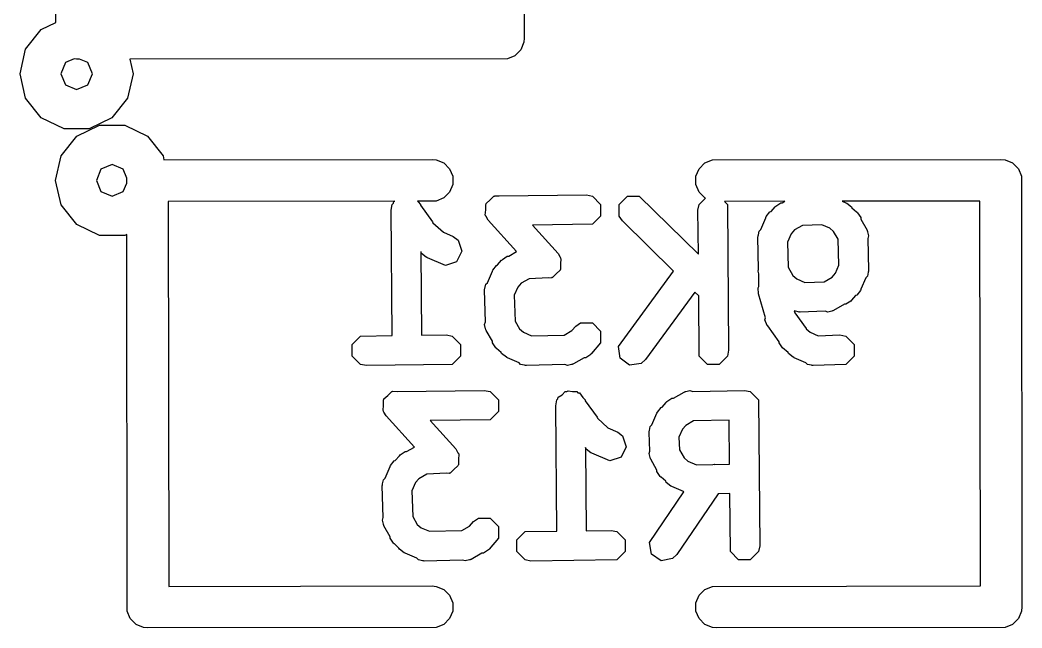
# Model space of a CAD drawing. Extents: x 0.16 to 3.03, y 0.09 to 2.28.
# Drawn here: x 1.252 to 1.393, y 1.762 to 1.8476 of the extents above; entities that cross this region are included whole.
import ezdxf

# ---------------------------------------------------------------- set-up
doc = ezdxf.new("R2010")
doc.units = 0
doc.header["$MEASUREMENT"] = 0
doc.layers.add('BLACK', color=7, linetype='CONTINUOUS')

msp = doc.modelspace()

# ---------------------------------------------------------------- linework, layer by layer
at = {"layer": 'BLACK', "linetype": 'CONTINUOUS'}
for p, q in [((1.3229, 1.88558), (1.32295, 1.845)), ((1.2571, 1.84721), (1.25705, 1.885)), ((1.25283, 1.84345), (1.25504, 1.84622)), ((1.25504, 1.84622), (1.2571, 1.84721)), ((1.32295, 1.845), (1.3229, 1.84442)), ((1.25205, 1.84), (1.25283, 1.84345)), ((1.32246, 1.84336), (1.32164, 1.84254)), ((1.3229, 1.84442), (1.32246, 1.84336)), ((1.25967, 1.84208), (1.25843, 1.84157)), ((1.26, 1.84205), (1.25967, 1.84208)), ((1.26041, 1.84205), (1.26, 1.84205)), ((1.26157, 1.84157), (1.26041, 1.84205)), ((1.32058, 1.8421), (1.26748, 1.84205)), ((1.26748, 1.84205), (1.26795, 1.84)), ((1.32164, 1.84254), (1.32058, 1.8421)), ((1.25843, 1.84157), (1.25778, 1.84)), ((1.26222, 1.84), (1.26157, 1.84157)), ((1.25283, 1.83655), (1.25205, 1.84)), ((1.25778, 1.84), (1.25843, 1.83843)), ((1.26157, 1.83843), (1.26222, 1.84)), ((1.26795, 1.84), (1.26717, 1.83655)), ((1.25843, 1.83843), (1.26, 1.83778)), ((1.26, 1.83778), (1.26157, 1.83843)), ((1.25504, 1.83378), (1.25283, 1.83655)), ((1.26717, 1.83655), (1.26496, 1.83378)), ((1.25823, 1.83225), (1.25504, 1.83378)), ((1.26496, 1.83378), (1.26177, 1.83225)), ((1.26177, 1.83225), (1.25823, 1.83225)), ((1.26004, 1.83122), (1.26323, 1.83275)), ((1.26323, 1.83275), (1.26677, 1.83275)), ((1.26677, 1.83275), (1.26996, 1.83122)), ((1.25783, 1.82845), (1.26004, 1.83122)), ((1.26996, 1.83122), (1.27217, 1.82845)), ((1.25705, 1.825), (1.25783, 1.82845)), ((1.27217, 1.82845), (1.27229, 1.8279)), ((1.27229, 1.8279), (1.31, 1.82795)), ((1.31, 1.82795), (1.31058, 1.8279)), ((1.31058, 1.8279), (1.31164, 1.82746)), ((1.34836, 1.82746), (1.34942, 1.8279)), ((1.34942, 1.8279), (1.39, 1.82795)), ((1.39, 1.82795), (1.39058, 1.8279)), ((1.39058, 1.8279), (1.39164, 1.82746)), ((1.26343, 1.82657), (1.26278, 1.825)), ((1.265, 1.82722), (1.26343, 1.82657)), ((1.26657, 1.82657), (1.265, 1.82722)), ((1.26708, 1.82533), (1.26657, 1.82657)), ((1.31164, 1.82746), (1.31246, 1.82664)), ((1.31246, 1.82664), (1.3129, 1.82558)), ((1.3471, 1.82558), (1.34754, 1.82664)), ((1.34754, 1.82664), (1.34836, 1.82746)), ((1.39164, 1.82746), (1.39246, 1.82664)), ((1.39246, 1.82664), (1.3929, 1.82558)), ((1.25783, 1.82155), (1.25705, 1.825)), ((1.26278, 1.825), (1.26343, 1.82343)), ((1.26705, 1.825), (1.26708, 1.82533)), ((1.26705, 1.82459), (1.26705, 1.825)), ((1.3129, 1.82558), (1.3129, 1.82442)), ((1.3471, 1.82442), (1.3471, 1.82558)), ((1.3929, 1.82558), (1.39295, 1.765)), ((1.26343, 1.82343), (1.265, 1.82278)), ((1.265, 1.82278), (1.26657, 1.82343)), ((1.26657, 1.82343), (1.26705, 1.82459)), ((1.31246, 1.82336), (1.31164, 1.82254)), ((1.3129, 1.82442), (1.31246, 1.82336)), ((1.34754, 1.82336), (1.3471, 1.82442)), ((1.34836, 1.82254), (1.34754, 1.82336)), ((1.30474, 1.8221), (1.2729, 1.82205)), ((1.2729, 1.82205), (1.27295, 1.7679)), ((1.30456, 1.82179), (1.3046, 1.82201)), ((1.3046, 1.82201), (1.30474, 1.8221)), ((1.31058, 1.8221), (1.30794, 1.8221)), ((1.30794, 1.8221), (1.30804, 1.82197)), ((1.30804, 1.82197), (1.30837, 1.82163)), ((1.31164, 1.82254), (1.31058, 1.8221)), ((1.31759, 1.82176), (1.31816, 1.82226)), ((1.31816, 1.82226), (1.3187, 1.8228)), ((1.3187, 1.8228), (1.31878, 1.8228)), ((1.31878, 1.8228), (1.31883, 1.82285)), ((1.31883, 1.82285), (1.31945, 1.82281)), ((1.31945, 1.82281), (1.33172, 1.82296)), ((1.33172, 1.82296), (1.33254, 1.8228)), ((1.33254, 1.8228), (1.3337, 1.82163)), ((1.3363, 1.82163), (1.33746, 1.8228)), ((1.33746, 1.8228), (1.33911, 1.8228)), ((1.33911, 1.8228), (1.34744, 1.81462)), ((1.34755, 1.82163), (1.34843, 1.82251)), ((1.34843, 1.82251), (1.34836, 1.82254)), ((1.3596, 1.82206), (1.35111, 1.82205)), ((1.35111, 1.82205), (1.35153, 1.82163)), ((1.35925, 1.82186), (1.3596, 1.82206)), ((1.38705, 1.8221), (1.36768, 1.82207)), ((1.36768, 1.82207), (1.36818, 1.82186)), ((1.3871, 1.76795), (1.38705, 1.8221)), ((1.26004, 1.81878), (1.25783, 1.82155)), ((1.30424, 1.82081), (1.3044, 1.82163)), ((1.30438, 1.80316), (1.30424, 1.82081)), ((1.3044, 1.82163), (1.30456, 1.82179)), ((1.30837, 1.82163), (1.30838, 1.8215)), ((1.30838, 1.8215), (1.31005, 1.81919)), ((1.31748, 1.82012), (1.31754, 1.82088)), ((1.31754, 1.82163), (1.31759, 1.82169)), ((1.31754, 1.82088), (1.31754, 1.82163)), ((1.31759, 1.82169), (1.31759, 1.82176)), ((1.3337, 1.82163), (1.3337, 1.81999)), ((1.3363, 1.81999), (1.3363, 1.82163)), ((1.34739, 1.82081), (1.34755, 1.82163)), ((1.34744, 1.81462), (1.34739, 1.82081)), ((1.35153, 1.82163), (1.35169, 1.80111)), ((1.357, 1.8199), (1.35751, 1.82056)), ((1.35751, 1.82056), (1.35767, 1.82061)), ((1.35767, 1.82061), (1.35823, 1.82127)), ((1.35823, 1.82127), (1.35824, 1.82128)), ((1.35824, 1.82128), (1.35825, 1.82129)), ((1.35825, 1.82129), (1.35834, 1.82139)), ((1.35834, 1.82139), (1.35904, 1.82186)), ((1.35904, 1.82186), (1.35925, 1.82186)), ((1.36818, 1.82186), (1.36819, 1.82186)), ((1.36819, 1.82186), (1.36819, 1.82185)), ((1.36819, 1.82185), (1.36833, 1.82179)), ((1.36833, 1.82179), (1.36899, 1.82128)), ((1.36899, 1.82128), (1.36904, 1.82113)), ((1.36904, 1.82113), (1.3697, 1.82056)), ((1.3697, 1.82056), (1.36971, 1.82056)), ((1.36971, 1.82056), (1.36972, 1.82054)), ((1.36972, 1.82054), (1.36982, 1.82045)), ((1.31005, 1.81919), (1.31011, 1.81905)), ((1.31754, 1.82003), (1.31748, 1.82012)), ((1.31754, 1.81999), (1.31754, 1.82003)), ((1.3176, 1.81992), (1.31754, 1.81999)), ((1.3179, 1.81939), (1.3176, 1.81992)), ((1.32188, 1.81498), (1.3179, 1.81939)), ((1.3337, 1.81999), (1.33254, 1.81882)), ((1.33676, 1.81929), (1.3363, 1.81999)), ((1.34396, 1.81223), (1.33676, 1.81929)), ((1.35623, 1.81811), (1.35694, 1.81975)), ((1.35694, 1.81976), (1.357, 1.8199)), ((1.35694, 1.81975), (1.35694, 1.81976)), ((1.35694, 1.81976), (1.35694, 1.81976)), ((1.36982, 1.82045), (1.37029, 1.81976)), ((1.37029, 1.81976), (1.37029, 1.81955)), ((1.37029, 1.81955), (1.37116, 1.81802)), ((1.26323, 1.81725), (1.26004, 1.81878)), ((1.31011, 1.81905), (1.31159, 1.8177)), ((1.31159, 1.8177), (1.31298, 1.8171)), ((1.33254, 1.81882), (1.3241, 1.81872)), ((1.3241, 1.81872), (1.32771, 1.81472)), ((1.35588, 1.81732), (1.356, 1.81788)), ((1.356, 1.81788), (1.35623, 1.81811)), ((1.36098, 1.81804), (1.36051, 1.81749)), ((1.36209, 1.81867), (1.36098, 1.81804)), ((1.3648, 1.81877), (1.36209, 1.81867)), ((1.36592, 1.81828), (1.3648, 1.81877)), ((1.36647, 1.81781), (1.36592, 1.81828)), ((1.3671, 1.81671), (1.36647, 1.81781)), ((1.37116, 1.81802), (1.37119, 1.81792)), ((1.37119, 1.81792), (1.37123, 1.81788)), ((1.37123, 1.81788), (1.37123, 1.81778)), ((1.37123, 1.81778), (1.37139, 1.81721)), ((1.26677, 1.81725), (1.26323, 1.81725)), ((1.26705, 1.81738), (1.26677, 1.81725)), ((1.2671, 1.76442), (1.26705, 1.81738)), ((1.31298, 1.8171), (1.31364, 1.81659)), ((1.31364, 1.81659), (1.31416, 1.81503)), ((1.35583, 1.81706), (1.35585, 1.81716)), ((1.35592, 1.81247), (1.35583, 1.81706)), ((1.35584, 1.81721), (1.35588, 1.81732)), ((1.35585, 1.81716), (1.35584, 1.81721)), ((1.36051, 1.81749), (1.36, 1.81631)), ((1.36, 1.81631), (1.36007, 1.81281)), ((1.36721, 1.81308), (1.3671, 1.81671)), ((1.37139, 1.81721), (1.37126, 1.81683)), ((1.37126, 1.81683), (1.37139, 1.81237)), ((1.30844, 1.81493), (1.30843, 1.81494)), ((1.30843, 1.81494), (1.30852, 1.80321)), ((1.30852, 1.81471), (1.30844, 1.81493)), ((1.31416, 1.81503), (1.31343, 1.81356)), ((1.32078, 1.81435), (1.32188, 1.81498)), ((1.30918, 1.8142), (1.30852, 1.81471)), ((1.30931, 1.81414), (1.30918, 1.8142)), ((1.30932, 1.81413), (1.30931, 1.81414)), ((1.30933, 1.81413), (1.30932, 1.81413)), ((1.31186, 1.81304), (1.30933, 1.81413)), ((1.31343, 1.81356), (1.31186, 1.81304)), ((1.31921, 1.8131), (1.31977, 1.81376)), ((1.31977, 1.81376), (1.31977, 1.81378)), ((1.31977, 1.81378), (1.31979, 1.81378)), ((1.31979, 1.81378), (1.31988, 1.81389)), ((1.31988, 1.81389), (1.32057, 1.81435)), ((1.32057, 1.81435), (1.32078, 1.81435)), ((1.32771, 1.81472), (1.32801, 1.81419)), ((1.32801, 1.81419), (1.32807, 1.81413)), ((1.32807, 1.81413), (1.32807, 1.81408)), ((1.32807, 1.81408), (1.32812, 1.81399)), ((1.32812, 1.81399), (1.32807, 1.81324)), ((1.31777, 1.81061), (1.31847, 1.81224)), ((1.31847, 1.81225), (1.31848, 1.81226)), ((1.31847, 1.81224), (1.31847, 1.81225)), ((1.31848, 1.81226), (1.31854, 1.81239)), ((1.31854, 1.81239), (1.31905, 1.81305)), ((1.31905, 1.81305), (1.31921, 1.8131)), ((1.32802, 1.81235), (1.32745, 1.81185)), ((1.32807, 1.81248), (1.32802, 1.81243)), ((1.32802, 1.81243), (1.32802, 1.81235)), ((1.32807, 1.81324), (1.32807, 1.81248)), ((1.3362, 1.80164), (1.34396, 1.81223)), ((1.35584, 1.81221), (1.35592, 1.81247)), ((1.35594, 1.81186), (1.35584, 1.81221)), ((1.36007, 1.81281), (1.36075, 1.81161)), ((1.36671, 1.81193), (1.36721, 1.81308)), ((1.37134, 1.81211), (1.37123, 1.81154)), ((1.37139, 1.81221), (1.37134, 1.81211)), ((1.37139, 1.81237), (1.37137, 1.81226)), ((1.37137, 1.81226), (1.37139, 1.81221)), ((1.32363, 1.81117), (1.32252, 1.81053)), ((1.32638, 1.81129), (1.32363, 1.81117)), ((1.32678, 1.81127), (1.32638, 1.81129)), ((1.32683, 1.81132), (1.32678, 1.81127)), ((1.32691, 1.81132), (1.32683, 1.81132)), ((1.32745, 1.81185), (1.32691, 1.81132)), ((1.35597, 1.81006), (1.35594, 1.81186)), ((1.36075, 1.81161), (1.3613, 1.81114)), ((1.3613, 1.81114), (1.36243, 1.81066)), ((1.36243, 1.81066), (1.36514, 1.81075)), ((1.36514, 1.81075), (1.36624, 1.81139)), ((1.36624, 1.81139), (1.36671, 1.81193)), ((1.371, 1.81131), (1.37029, 1.80968)), ((1.37123, 1.81154), (1.371, 1.81131)), ((1.31737, 1.80955), (1.31739, 1.80966)), ((1.3175, 1.80509), (1.31737, 1.80955)), ((1.31738, 1.80971), (1.31742, 1.80981)), ((1.31739, 1.80966), (1.31738, 1.80971)), ((1.31742, 1.80981), (1.31754, 1.81038)), ((1.31754, 1.81038), (1.31777, 1.81061)), ((1.32205, 1.80999), (1.32155, 1.80884)), ((1.32252, 1.81053), (1.32205, 1.80999)), ((1.34695, 1.8093), (1.34, 1.79982)), ((1.34749, 1.80877), (1.34695, 1.8093)), ((1.35586, 1.80987), (1.35597, 1.81006)), ((1.3559, 1.80903), (1.35586, 1.80987)), ((1.37023, 1.80953), (1.36971, 1.80887)), ((1.37028, 1.80966), (1.37023, 1.80953)), ((1.37029, 1.80967), (1.37028, 1.80966)), ((1.37029, 1.80968), (1.37029, 1.80967)), ((1.32155, 1.80884), (1.32166, 1.80521)), ((1.34755, 1.80029), (1.34749, 1.80877)), ((1.35687, 1.80566), (1.3559, 1.80903)), ((1.36888, 1.80803), (1.36819, 1.80757)), ((1.36897, 1.80813), (1.36888, 1.80803)), ((1.36899, 1.80814), (1.36897, 1.80813)), ((1.36956, 1.80882), (1.36899, 1.80816)), ((1.36899, 1.80816), (1.36899, 1.80814)), ((1.36971, 1.80887), (1.36956, 1.80882)), ((1.36148, 1.80652), (1.36092, 1.80663)), ((1.36092, 1.80663), (1.36099, 1.80638)), ((1.36158, 1.80647), (1.36148, 1.80652)), ((1.36163, 1.80649), (1.36158, 1.80647)), ((1.36174, 1.80646), (1.36163, 1.80649)), ((1.36528, 1.80659), (1.36174, 1.80646)), ((1.36564, 1.80647), (1.36528, 1.80659)), ((1.3662, 1.80662), (1.36564, 1.80647)), ((1.36631, 1.80663), (1.3662, 1.80662)), ((1.36635, 1.80666), (1.36631, 1.80663)), ((1.36645, 1.80669), (1.36635, 1.80666)), ((1.36798, 1.80757), (1.36645, 1.80669)), ((1.36819, 1.80757), (1.36798, 1.80757)), ((1.31738, 1.80471), (1.3175, 1.80509)), ((1.32166, 1.80521), (1.32229, 1.80411)), ((1.35681, 1.80538), (1.35687, 1.80566)), ((1.35713, 1.80461), (1.35681, 1.80538)), ((1.36099, 1.80638), (1.36259, 1.80418)), ((1.31753, 1.80414), (1.31738, 1.80471)), ((1.31754, 1.80404), (1.31753, 1.80414)), ((1.31757, 1.804), (1.31754, 1.80404)), ((1.3176, 1.8039), (1.31757, 1.804)), ((1.31847, 1.80237), (1.3176, 1.8039)), ((1.32229, 1.80411), (1.32284, 1.80364)), ((1.32284, 1.80364), (1.324, 1.80314)), ((1.32856, 1.80325), (1.32966, 1.80388)), ((1.32966, 1.80388), (1.3302, 1.80451)), ((1.3302, 1.80451), (1.33089, 1.80497)), ((1.33089, 1.80497), (1.33254, 1.80497)), ((1.33254, 1.80497), (1.3337, 1.80381)), ((1.3337, 1.80381), (1.3337, 1.80216)), ((1.35719, 1.80452), (1.35713, 1.80461)), ((1.3572, 1.80452), (1.35719, 1.80452)), ((1.35719, 1.80452), (1.35719, 1.80452)), ((1.35881, 1.80229), (1.3572, 1.80452)), ((1.36259, 1.80418), (1.36261, 1.80412)), ((1.36261, 1.80412), (1.36318, 1.80364)), ((1.36318, 1.80364), (1.3643, 1.80315)), ((1.29877, 1.80193), (1.29994, 1.8031)), ((1.29994, 1.8031), (1.30438, 1.80316)), ((1.30852, 1.80321), (1.31202, 1.80326)), ((1.31202, 1.80326), (1.31284, 1.8031)), ((1.31284, 1.8031), (1.314, 1.80193)), ((1.31847, 1.80216), (1.31847, 1.80237)), ((1.324, 1.80314), (1.32856, 1.80325)), ((1.35881, 1.80216), (1.35881, 1.80229)), ((1.3643, 1.80315), (1.36736, 1.80326)), ((1.36736, 1.80326), (1.36819, 1.8031)), ((1.36819, 1.8031), (1.36935, 1.80193)), ((1.29877, 1.80029), (1.29877, 1.80193)), ((1.314, 1.80193), (1.314, 1.80029)), ((1.31894, 1.80147), (1.31847, 1.80216)), ((1.31904, 1.80138), (1.31894, 1.80147)), ((1.31905, 1.80136), (1.31904, 1.80138)), ((1.31907, 1.80136), (1.31905, 1.80136)), ((1.31972, 1.80079), (1.31907, 1.80136)), ((1.31977, 1.80064), (1.31972, 1.80079)), ((1.3337, 1.80216), (1.33241, 1.80065)), ((1.33643, 1.80001), (1.3362, 1.80164)), ((1.35169, 1.80111), (1.35153, 1.80029)), ((1.35928, 1.80147), (1.35881, 1.80216)), ((1.36006, 1.80079), (1.35928, 1.80147)), ((1.36011, 1.80064), (1.36006, 1.80079)), ((1.36935, 1.80193), (1.36935, 1.80029)), ((1.29994, 1.79912), (1.29877, 1.80029)), ((1.314, 1.80029), (1.31284, 1.79912)), ((1.32044, 1.80013), (1.31977, 1.80064)), ((1.32057, 1.80007), (1.32044, 1.80013)), ((1.32057, 1.80006), (1.32057, 1.80007)), ((1.32058, 1.80006), (1.32057, 1.80006)), ((1.32222, 1.79935), (1.32058, 1.80006)), ((1.33139, 1.80006), (1.32986, 1.79919)), ((1.3316, 1.80006), (1.33139, 1.80006)), ((1.3323, 1.80053), (1.3316, 1.80006)), ((1.33239, 1.80063), (1.3323, 1.80053)), ((1.3324, 1.80064), (1.33239, 1.80063)), ((1.33241, 1.80065), (1.3324, 1.80064)), ((1.33775, 1.79903), (1.33643, 1.80001)), ((1.34, 1.79982), (1.33938, 1.79926)), ((1.34872, 1.79912), (1.34755, 1.80029)), ((1.35153, 1.80029), (1.35036, 1.79912)), ((1.36077, 1.80013), (1.36011, 1.80064)), ((1.3609, 1.80007), (1.36077, 1.80013)), ((1.36091, 1.80006), (1.3609, 1.80007)), ((1.36092, 1.80006), (1.36091, 1.80006)), ((1.36256, 1.79935), (1.36092, 1.80006)), ((1.36935, 1.80029), (1.36819, 1.79912)), ((1.30076, 1.79896), (1.29994, 1.79912)), ((1.31284, 1.79912), (1.30076, 1.79896)), ((1.32245, 1.79912), (1.32222, 1.79935)), ((1.32301, 1.79901), (1.32245, 1.79912)), ((1.32312, 1.79897), (1.32301, 1.79901)), ((1.32317, 1.79898), (1.32312, 1.79897)), ((1.32327, 1.79896), (1.32317, 1.79898)), ((1.32866, 1.7991), (1.32327, 1.79896)), ((1.32905, 1.79897), (1.32866, 1.7991)), ((1.32962, 1.79912), (1.32905, 1.79897)), ((1.32973, 1.79912), (1.32962, 1.79912)), ((1.32976, 1.79916), (1.32973, 1.79912)), ((1.32986, 1.79919), (1.32976, 1.79916)), ((1.33938, 1.79926), (1.33775, 1.79903)), ((1.35036, 1.79912), (1.34872, 1.79912)), ((1.36279, 1.79912), (1.36256, 1.79935)), ((1.36335, 1.79901), (1.36279, 1.79912)), ((1.36346, 1.79897), (1.36335, 1.79901)), ((1.36351, 1.79898), (1.36346, 1.79897)), ((1.36361, 1.79896), (1.36351, 1.79898)), ((1.36819, 1.79912), (1.36361, 1.79896)), ((1.30378, 1.79476), (1.30432, 1.7953)), ((1.30432, 1.7953), (1.3044, 1.7953)), ((1.3044, 1.7953), (1.30445, 1.79535)), ((1.30445, 1.79535), (1.30507, 1.79531)), ((1.30507, 1.79531), (1.31734, 1.79546)), ((1.31734, 1.79546), (1.31816, 1.7953)), ((1.31816, 1.7953), (1.31932, 1.79413)), ((1.32827, 1.79485), (1.32871, 1.7953)), ((1.32871, 1.7953), (1.32893, 1.7953)), ((1.32893, 1.7953), (1.32911, 1.79542)), ((1.32911, 1.79542), (1.32973, 1.7953)), ((1.32973, 1.7953), (1.33035, 1.7953)), ((1.33035, 1.7953), (1.33051, 1.79514)), ((1.33051, 1.79514), (1.33073, 1.7951)), ((1.34393, 1.79436), (1.34546, 1.79523)), ((1.34546, 1.79523), (1.34556, 1.79526)), ((1.34556, 1.79526), (1.34559, 1.7953)), ((1.34559, 1.7953), (1.34569, 1.7953)), ((1.34569, 1.7953), (1.34626, 1.79545)), ((1.34626, 1.79545), (1.34668, 1.79532)), ((1.34668, 1.79532), (1.35392, 1.79546)), ((1.35392, 1.79546), (1.35474, 1.7953)), ((1.35474, 1.7953), (1.35591, 1.79413)), ((1.30315, 1.79413), (1.30321, 1.79419)), ((1.30315, 1.79338), (1.30315, 1.79413)), ((1.30321, 1.79426), (1.30378, 1.79476)), ((1.30321, 1.79419), (1.30321, 1.79426)), ((1.31932, 1.79413), (1.31932, 1.79249)), ((1.32738, 1.79331), (1.32754, 1.79413)), ((1.32754, 1.79413), (1.3277, 1.79429)), ((1.3277, 1.79429), (1.32774, 1.79451)), ((1.32774, 1.79451), (1.32827, 1.79485)), ((1.33073, 1.7951), (1.33118, 1.79447)), ((1.33118, 1.79447), (1.33152, 1.79413)), ((1.33152, 1.79413), (1.33152, 1.794)), ((1.33152, 1.794), (1.3332, 1.79169)), ((1.34235, 1.79311), (1.34291, 1.79377)), ((1.34291, 1.79377), (1.34292, 1.79378)), ((1.34292, 1.79378), (1.34293, 1.79379)), ((1.34293, 1.79379), (1.34302, 1.79389)), ((1.34302, 1.79389), (1.34372, 1.79436)), ((1.34372, 1.79436), (1.34393, 1.79436)), ((1.35591, 1.79413), (1.35607, 1.77361)), ((1.3031, 1.79262), (1.30315, 1.79338)), ((1.30315, 1.79253), (1.3031, 1.79262)), ((1.30315, 1.79249), (1.30315, 1.79253)), ((1.30322, 1.79242), (1.30315, 1.79249)), ((1.30352, 1.79189), (1.30322, 1.79242)), ((1.31932, 1.79249), (1.31816, 1.79132)), ((1.32752, 1.77566), (1.32738, 1.79331)), ((1.34162, 1.79226), (1.34168, 1.7924)), ((1.34168, 1.7924), (1.34219, 1.79306)), ((1.34219, 1.79306), (1.34235, 1.79311)), ((1.3075, 1.78748), (1.30352, 1.79189)), ((1.31816, 1.79132), (1.30972, 1.79122)), ((1.30972, 1.79122), (1.31333, 1.78722)), ((1.3332, 1.79169), (1.33325, 1.79155)), ((1.33325, 1.79155), (1.33473, 1.7902)), ((1.34091, 1.79061), (1.34162, 1.79225)), ((1.34162, 1.79225), (1.34162, 1.79226)), ((1.34162, 1.79226), (1.34162, 1.79226)), ((1.34676, 1.79117), (1.34566, 1.79054)), ((1.35179, 1.79127), (1.34676, 1.79117)), ((1.35184, 1.7851), (1.35179, 1.79127)), ((1.33473, 1.7902), (1.33612, 1.7896)), ((1.33612, 1.7896), (1.33678, 1.78909)), ((1.34051, 1.78956), (1.34054, 1.78966)), ((1.34063, 1.78693), (1.34051, 1.78956)), ((1.34052, 1.78971), (1.34057, 1.78982)), ((1.34054, 1.78966), (1.34052, 1.78971)), ((1.34057, 1.78982), (1.34068, 1.79038)), ((1.34068, 1.79038), (1.34091, 1.79061)), ((1.34519, 1.78999), (1.34472, 1.7889)), ((1.34566, 1.79054), (1.34519, 1.78999)), ((1.33678, 1.78909), (1.3373, 1.78753)), ((1.34472, 1.7889), (1.3448, 1.7871)), ((1.3055, 1.78639), (1.30619, 1.78685)), ((1.30619, 1.78685), (1.3064, 1.78685)), ((1.3064, 1.78685), (1.3075, 1.78748)), ((1.31333, 1.78722), (1.31363, 1.78669)), ((1.31363, 1.78669), (1.31369, 1.78663)), ((1.33159, 1.78743), (1.33157, 1.78744)), ((1.33157, 1.78744), (1.33166, 1.77571)), ((1.33166, 1.78721), (1.33159, 1.78743)), ((1.33232, 1.7867), (1.33166, 1.78721)), ((1.33245, 1.78664), (1.33232, 1.7867)), ((1.3373, 1.78753), (1.33657, 1.78606)), ((1.34052, 1.78659), (1.34063, 1.78693)), ((1.3448, 1.7871), (1.34544, 1.78599)), ((1.30416, 1.78489), (1.30467, 1.78555)), ((1.30467, 1.78555), (1.30482, 1.7856)), ((1.30482, 1.7856), (1.30539, 1.78626)), ((1.30539, 1.78626), (1.30539, 1.78628)), ((1.30539, 1.78628), (1.30541, 1.78628)), ((1.30541, 1.78628), (1.3055, 1.78639)), ((1.31369, 1.78663), (1.31369, 1.78658)), ((1.31369, 1.78658), (1.31374, 1.78649)), ((1.31374, 1.78649), (1.31369, 1.78574)), ((1.31369, 1.78574), (1.31369, 1.78498)), ((1.33246, 1.78663), (1.33245, 1.78664)), ((1.33247, 1.78663), (1.33246, 1.78663)), ((1.33501, 1.78554), (1.33247, 1.78663)), ((1.33657, 1.78606), (1.33501, 1.78554)), ((1.34067, 1.78603), (1.34052, 1.78659)), ((1.34068, 1.78592), (1.34067, 1.78603)), ((1.34071, 1.78589), (1.34068, 1.78592)), ((1.34074, 1.78578), (1.34071, 1.78589)), ((1.34162, 1.78425), (1.34074, 1.78578)), ((1.34544, 1.78599), (1.34598, 1.78552)), ((1.34598, 1.78552), (1.34716, 1.78501)), ((1.30339, 1.78311), (1.30409, 1.78474)), ((1.30409, 1.78475), (1.3041, 1.78476)), ((1.30409, 1.78474), (1.30409, 1.78475)), ((1.3041, 1.78476), (1.30416, 1.78489)), ((1.31306, 1.78435), (1.31253, 1.78382)), ((1.31363, 1.78485), (1.31306, 1.78435)), ((1.31364, 1.78493), (1.31363, 1.78485)), ((1.31369, 1.78498), (1.31364, 1.78493)), ((1.34162, 1.78404), (1.34162, 1.78425)), ((1.34208, 1.78335), (1.34162, 1.78404)), ((1.34716, 1.78501), (1.34949, 1.78505)), ((1.34949, 1.78505), (1.3497, 1.78509)), ((1.3497, 1.78509), (1.34974, 1.78506)), ((1.34974, 1.78506), (1.35184, 1.7851)), ((1.30304, 1.78231), (1.30315, 1.78288)), ((1.30315, 1.78288), (1.30339, 1.78311)), ((1.30767, 1.78249), (1.30717, 1.78134)), ((1.30814, 1.78303), (1.30767, 1.78249)), ((1.30925, 1.78367), (1.30814, 1.78303)), ((1.312, 1.7838), (1.30925, 1.78367)), ((1.3124, 1.78377), (1.312, 1.7838)), ((1.31245, 1.78382), (1.3124, 1.78377)), ((1.31253, 1.78382), (1.31245, 1.78382)), ((1.34218, 1.78326), (1.34208, 1.78335)), ((1.34219, 1.78324), (1.34218, 1.78326)), ((1.34221, 1.78324), (1.34219, 1.78324)), ((1.34286, 1.78268), (1.34221, 1.78324)), ((1.34292, 1.78252), (1.34286, 1.78268)), ((1.34358, 1.78201), (1.34292, 1.78252)), ((1.30299, 1.78205), (1.30301, 1.78216)), ((1.30312, 1.77759), (1.30299, 1.78205)), ((1.303, 1.78221), (1.30304, 1.78231)), ((1.30301, 1.78216), (1.303, 1.78221)), ((1.30717, 1.78134), (1.30728, 1.77771)), ((1.34057, 1.77408), (1.34541, 1.78119)), ((1.34371, 1.78195), (1.34358, 1.78201)), ((1.34372, 1.78194), (1.34371, 1.78195)), ((1.34373, 1.78194), (1.34372, 1.78194)), ((1.34536, 1.78124), (1.34373, 1.78194)), ((1.34541, 1.78119), (1.34536, 1.78124)), ((1.35023, 1.78092), (1.34443, 1.77238)), ((1.35187, 1.78095), (1.35023, 1.78092)), ((1.35194, 1.77279), (1.35187, 1.78095)), ((1.303, 1.77721), (1.30312, 1.77759)), ((1.30315, 1.77664), (1.303, 1.77721)), ((1.30728, 1.77771), (1.30791, 1.77661)), ((1.31528, 1.77638), (1.31582, 1.77701)), ((1.31582, 1.77701), (1.31651, 1.77747)), ((1.31651, 1.77747), (1.31816, 1.77747)), ((1.31816, 1.77747), (1.31932, 1.77631)), ((1.30315, 1.77654), (1.30315, 1.77664)), ((1.30319, 1.7765), (1.30315, 1.77654)), ((1.30322, 1.7764), (1.30319, 1.7765)), ((1.30409, 1.77487), (1.30322, 1.7764)), ((1.30791, 1.77661), (1.30846, 1.77614)), ((1.30846, 1.77614), (1.30962, 1.77564)), ((1.30962, 1.77564), (1.31418, 1.77575)), ((1.31418, 1.77575), (1.31528, 1.77638)), ((1.31932, 1.77631), (1.31932, 1.77466)), ((1.32192, 1.77443), (1.32308, 1.7756)), ((1.32308, 1.7756), (1.32752, 1.77566)), ((1.33166, 1.77571), (1.33516, 1.77576)), ((1.33516, 1.77576), (1.33598, 1.7756)), ((1.33598, 1.7756), (1.33715, 1.77443)), ((1.30409, 1.77466), (1.30409, 1.77487)), ((1.30456, 1.77397), (1.30409, 1.77466)), ((1.31932, 1.77466), (1.31803, 1.77315)), ((1.32192, 1.77279), (1.32192, 1.77443)), ((1.33715, 1.77443), (1.33715, 1.77279)), ((1.34085, 1.77245), (1.34057, 1.77408)), ((1.30466, 1.77388), (1.30456, 1.77397)), ((1.30467, 1.77386), (1.30466, 1.77388)), ((1.30469, 1.77386), (1.30467, 1.77386)), ((1.30534, 1.77329), (1.30469, 1.77386)), ((1.30539, 1.77314), (1.30534, 1.77329)), ((1.30606, 1.77263), (1.30539, 1.77314)), ((1.30619, 1.77257), (1.30606, 1.77263)), ((1.31792, 1.77303), (1.31722, 1.77256)), ((1.31801, 1.77313), (1.31792, 1.77303)), ((1.31802, 1.77314), (1.31801, 1.77313)), ((1.31803, 1.77315), (1.31802, 1.77314)), ((1.32308, 1.77162), (1.32192, 1.77279)), ((1.33715, 1.77279), (1.33598, 1.77162)), ((1.3531, 1.77162), (1.35194, 1.77279)), ((1.35591, 1.77279), (1.35474, 1.77162)), ((1.35607, 1.77361), (1.35591, 1.77279)), ((1.30619, 1.77256), (1.30619, 1.77257)), ((1.3062, 1.77256), (1.30619, 1.77256)), ((1.30784, 1.77185), (1.3062, 1.77256)), ((1.30807, 1.77162), (1.30784, 1.77185)), ((1.30863, 1.77151), (1.30807, 1.77162)), ((1.30874, 1.77147), (1.30863, 1.77151)), ((1.30879, 1.77148), (1.30874, 1.77147)), ((1.30889, 1.77146), (1.30879, 1.77148)), ((1.31428, 1.7716), (1.30889, 1.77146)), ((1.31467, 1.77147), (1.31428, 1.7716)), ((1.31524, 1.77162), (1.31467, 1.77147)), ((1.31534, 1.77162), (1.31524, 1.77162)), ((1.31538, 1.77166), (1.31534, 1.77162)), ((1.31548, 1.77169), (1.31538, 1.77166)), ((1.31701, 1.77256), (1.31548, 1.77169)), ((1.31722, 1.77256), (1.31701, 1.77256)), ((1.3239, 1.77146), (1.32308, 1.77162)), ((1.33598, 1.77162), (1.3239, 1.77146)), ((1.3422, 1.77151), (1.34085, 1.77245)), ((1.34382, 1.7718), (1.3422, 1.77151)), ((1.34443, 1.77238), (1.34382, 1.7718)), ((1.35474, 1.77162), (1.3531, 1.77162)), ((1.27295, 1.7679), (1.31, 1.76795)), ((1.31, 1.76795), (1.31058, 1.7679)), ((1.31058, 1.7679), (1.31164, 1.76746)), ((1.31164, 1.76746), (1.31246, 1.76664)), ((1.34754, 1.76664), (1.34836, 1.76746)), ((1.34836, 1.76746), (1.34942, 1.7679)), ((1.34942, 1.7679), (1.3871, 1.76795)), ((1.31246, 1.76664), (1.3129, 1.76558)), ((1.3129, 1.76558), (1.3129, 1.76442)), ((1.3471, 1.76558), (1.34754, 1.76664)), ((1.3471, 1.76442), (1.3471, 1.76558)), ((1.26754, 1.76336), (1.2671, 1.76442)), ((1.3129, 1.76442), (1.31246, 1.76336)), ((1.34754, 1.76336), (1.3471, 1.76442)), ((1.3929, 1.76442), (1.39246, 1.76336)), ((1.39295, 1.765), (1.3929, 1.76442)), ((1.26836, 1.76254), (1.26754, 1.76336)), ((1.31246, 1.76336), (1.31164, 1.76254)), ((1.34836, 1.76254), (1.34754, 1.76336)), ((1.39246, 1.76336), (1.39164, 1.76254)), ((1.26942, 1.7621), (1.26836, 1.76254)), ((1.27, 1.76205), (1.26942, 1.7621)), ((1.31058, 1.7621), (1.27, 1.76205)), ((1.31164, 1.76254), (1.31058, 1.7621)), ((1.34942, 1.7621), (1.34836, 1.76254)), ((1.35, 1.76205), (1.34942, 1.7621)), ((1.39058, 1.7621), (1.35, 1.76205)), ((1.39164, 1.76254), (1.39058, 1.7621))]:
    msp.add_line(p, q, dxfattribs=at)

doc.saveas('drawing.dxf')
